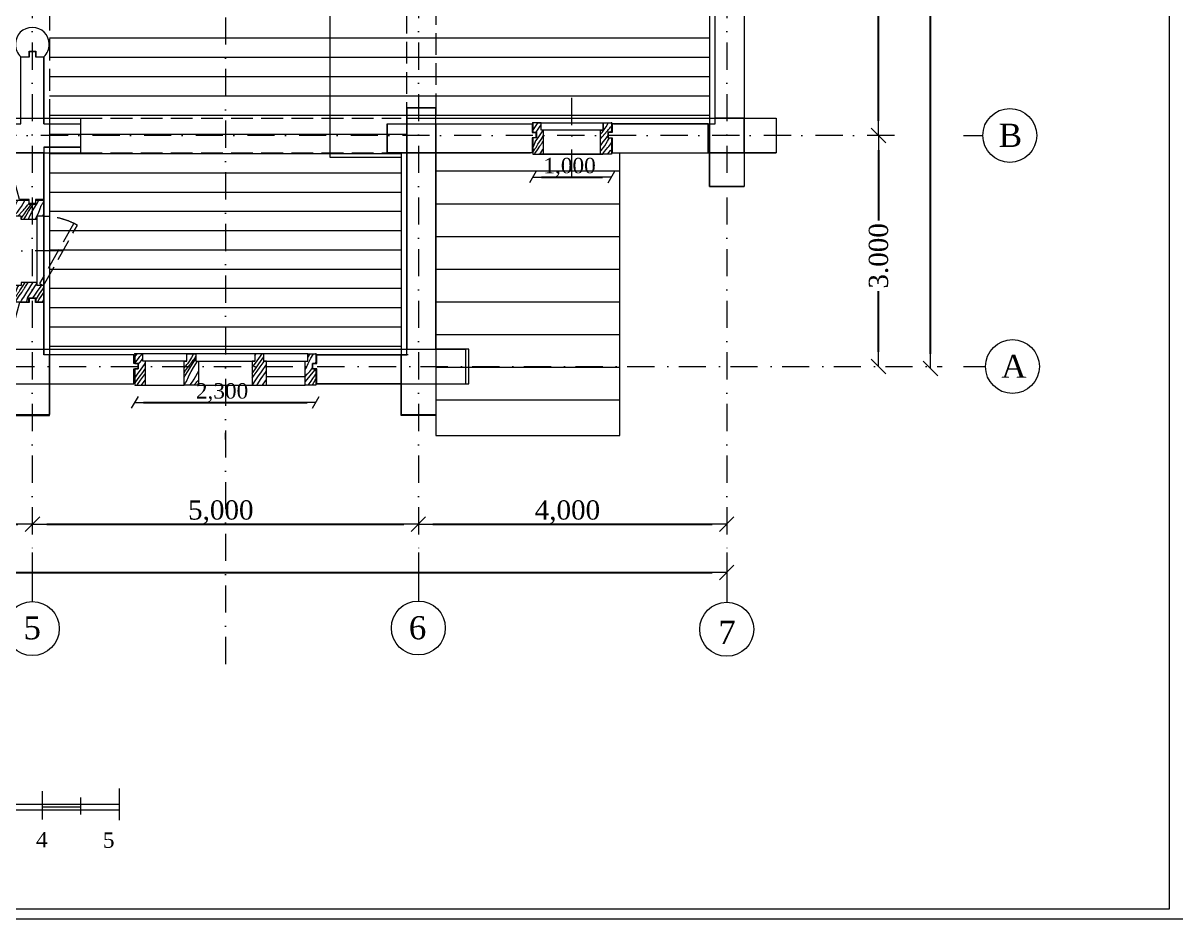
# Model space of a CAD drawing. Header units: millimetres. Extents: x 2399 to 111977, y 1313 to 59551.
# Drawn here: x 18799 to 33763, y 1313 to 12944 of the extents above; entities that cross this region are included whole.
import ezdxf

# ---------------------------------------------------------------- set-up
doc = ezdxf.new("R2010")
doc.units = ezdxf.units.MM
doc.linetypes.add('Невидимая', pattern=[391.222223, 282.222223, -109])
doc.linetypes.add('Штрихпунктирная', pattern=[670.277762, 352.777767, -176.388884, 0, -141.111112])
doc.layers.add('2D-чертеж - Общий', color=7, linetype='Continuous')
doc.layers.add('dim', color=7, linetype='Continuous')
doc.layers.add('hatch1', color=7, linetype='Continuous', lineweight=20, true_color=0x6a6a6a)
doc.layers.add('plan1', color=7, linetype='Continuous', lineweight=20, true_color=0xaaaaaa)
doc.layers.add('main line', color=7, linetype='Continuous', lineweight=13)
doc.layers.add('scale', color=7, linetype='Continuous', lineweight=13)
doc.styles.add('СГЕНЕРИР_СТИЛЬ_1', font='georgia.ttf')
doc.dimstyles.new('СГЕНЕРИР_СТИЛЬ__11', dxfattribs={"dimtxt": 250, "dimasz": 190, "dimexe": 0.18, "dimexo": 0.0625, "dimgap": 0.09, "dimtad": 1, "dimtih": 1, "dimtoh": 1, "dimdec": 3, "dimlfac": 0.001, "dimzin": 0, "dimdsep": 46, "dimtxsty": 'СГЕНЕРИР_СТИЛЬ_1', "dimblk": 'ARROWHEAD_6', "dimblk1": 'ARROWHEAD_6', "dimblk2": 'ARROWHEAD_6', "dimcen": 0.09, "dimse1": 1, "dimse2": 1, "dimclrd": 7, "dimclre": 7, "dimclrt": 7, "dimadec": 0, "dimazin": 0, "dimtfac": 1, "dimtdec": 4, "dimtmove": 0, "dimatfit": 3, "dimfxl": 1, "dimtolj": 1, "dimtzin": 0, "dimarcsym": 0})
doc.dimstyles.new('СГЕНЕРИР_СТИЛЬ__6', dxfattribs={"dimtxt": 200, "dimasz": 114, "dimexe": 0.18, "dimexo": 0.0625, "dimgap": 0.09, "dimtad": 1, "dimtih": 1, "dimtoh": 1, "dimdec": 3, "dimlfac": 0.001, "dimzin": 0, "dimdsep": 46, "dimtxsty": 'СГЕНЕРИР_СТИЛЬ_1', "dimblk": 'ARROWHEAD_2', "dimblk1": 'ARROWHEAD_2', "dimblk2": 'ARROWHEAD_2', "dimcen": 0.09, "dimse1": 1, "dimse2": 1, "dimclrd": 7, "dimclre": 7, "dimclrt": 7, "dimadec": 0, "dimazin": 0, "dimtfac": 1, "dimtdec": 4, "dimtmove": 0, "dimatfit": 3, "dimfxl": 1, "dimtolj": 1, "dimtzin": 0, "dimarcsym": 0})
doc.dimstyles.new('СГЕНЕРИР_СТИЛЬ__8', dxfattribs={"dimtxt": 250, "dimasz": 190, "dimexe": 0.18, "dimexo": 0.0625, "dimgap": 0.09, "dimtad": 1, "dimdec": 3, "dimlfac": 0.001, "dimzin": 0, "dimdsep": 46, "dimtxsty": 'СГЕНЕРИР_СТИЛЬ_1', "dimblk": 'ARROWHEAD_6', "dimblk1": 'ARROWHEAD_6', "dimblk2": 'ARROWHEAD_6', "dimcen": 0.09, "dimse1": 1, "dimse2": 1, "dimclrd": 7, "dimclre": 7, "dimclrt": 7, "dimadec": 0, "dimazin": 0, "dimtfac": 1, "dimtdec": 4, "dimtmove": 0, "dimatfit": 3, "dimfxl": 1, "dimtolj": 1, "dimtzin": 0, "dimarcsym": 0})

# ---------------------------------------------------------------- blocks, each defined once
blk = doc.blocks.new('*X27')
at = {"layer": 'hatch1', "color": 251, "linetype": 'Continuous', "lineweight": 20, "true_color": 0x6a6a6a}
for p, q in [((12186, -17988), (12204, -17956)), ((12295, -17960), (12296, -17956)), ((12436, -17960), (12439, -17956)), ((12474, -17964), (12479, -17956)), ((12167, -18036), (12171, -18028)), ((12171, -18028), (12179, -18008)), ((12179, -18008), (12186, -17988)), ((12200, -18110), (12227, -18074)), ((12205, -18165), (12267, -18095)), ((12227, -18074), (12252, -18038)), ((12252, -18038), (12275, -17999)), ((12267, -18095), (12276, -18085)), ((12275, -17999), (12295, -17960)), ((12276, -18085), (12285, -18074)), ((12285, -18074), (12294, -18064)), ((12289, -18133), (12313, -18099)), ((12294, -18064), (12303, -18053)), ((12303, -18053), (12311, -18042)), ((12308, -18163), (12344, -18103)), ((12311, -18042), (12320, -18032)), ((12313, -18099), (12338, -18065)), ((12320, -18032), (12328, -18021)), ((12328, -18021), (12336, -18010)), ((12348, -17993), (12336, -18010)), ((12338, -18065), (12362, -18031)), ((12344, -18103), (12382, -18044)), ((12362, -18031), (12381, -18006)), ((12382, -18044), (12406, -18006)), ((12386, -18111), (12415, -18061)), ((12415, -18061), (12444, -18012)), ((12444, -18012), (12474, -17964)), ((12467, -18132), (12484, -18091)), ((12484, -18091), (12499, -18050)), ((12499, -18050), (12501, -18042)), ((12501, -18042), (12504, -18035)), ((12504, -18035), (12507, -18027)), ((12507, -18027), (12510, -18020)), ((12510, -18020), (12514, -18013)), ((12514, -18013), (12518, -18006)), ((12518, -18006), (12522, -17999)), ((12522, -17999), (12526, -17993)), ((12526, -17993), (12540, -17970)), ((12540, -17970), (12542, -17967)), ((12167, -18147), (12171, -18143)), ((12171, -18143), (12200, -18110)), ((12246, -18192), (12264, -18167)), ((12264, -18167), (12289, -18133)), ((12282, -18206), (12308, -18163)), ((12341, -18206), (12343, -18201)), ((12343, -18201), (12351, -18181)), ((12351, -18181), (12358, -18160)), ((12358, -18160), (12386, -18111)), ((12427, -18206), (12447, -18172)), ((12447, -18172), (12467, -18132)), ((12536, -18143), (12521, -18165)), ((12542, -18134), (12536, -18143))]:
    blk.add_line(p, q, dxfattribs=at)
blk = doc.blocks.new('Штриховка_14', base_point=(0, 2500))
at = {"layer": 'main line', "color": 7, "linetype": 'Continuous', "lineweight": 13}
for p, q in [((12167, -18165), (12167, -17956)), ((12167, -17956), (12348, -17956)), ((12348, -17956), (12348, -18006)), ((12436, -17956), (12542, -17956)), ((12436, -18006), (12436, -17956)), ((12542, -17956), (12542, -18165)), ((12348, -18006), (12436, -18006)), ((12246, -18165), (12167, -18165)), ((12246, -18206), (12246, -18165)), ((12452, -18206), (12246, -18206)), ((12452, -18165), (12452, -18206)), ((12542, -18165), (12452, -18165))]:
    blk.add_line(p, q, dxfattribs=at)
at = {"layer": 'hatch1', "color": 251, "linetype": 'Continuous', "lineweight": 20, "true_color": 0x6a6a6a}
blk.add_blockref('*X27', (0, 0), dxfattribs=at)
blk = doc.blocks.new('*X29')
at = {"layer": 'hatch1', "color": 251, "linetype": 'Continuous', "lineweight": 20, "true_color": 0x6a6a6a}
for p, q in [((12177, -19138), (12167, -19159)), ((12186, -19115), (12177, -19138)), ((12196, -19092), (12186, -19115)), ((12196, -19092), (12215, -19065)), ((12210, -19159), (12215, -19151)), ((12215, -19151), (12220, -19143)), ((12220, -19143), (12225, -19135)), ((12223, -19199), (12255, -19152)), ((12225, -19135), (12230, -19127)), ((12230, -19127), (12272, -19063)), ((12255, -19152), (12261, -19143)), ((12261, -19143), (12267, -19133)), ((12267, -19133), (12273, -19124)), ((12272, -19063), (12297, -19025)), ((12273, -19124), (12279, -19114)), ((12279, -19114), (12285, -19105)), ((12285, -19105), (12291, -19096)), ((12291, -19096), (12297, -19087)), ((12295, -19192), (12320, -19151)), ((12297, -19087), (12303, -19077)), ((12303, -19077), (12338, -19025)), ((12320, -19151), (12345, -19109)), ((12328, -19225), (12379, -19144)), ((12345, -19109), (12371, -19069)), ((12371, -19069), (12398, -19028)), ((12379, -19144), (12431, -19064)), ((12398, -19028), (12400, -19025)), ((12414, -19201), (12459, -19137)), ((12431, -19064), (12452, -19034)), ((12459, -19137), (12505, -19072)), ((12486, -19172), (12529, -19109)), ((12505, -19072), (12510, -19065)), ((12513, -19195), (12542, -19153)), ((12529, -19109), (12542, -19091)), ((12167, -19224), (12190, -19190)), ((12173, -19275), (12191, -19247)), ((12190, -19190), (12195, -19182)), ((12191, -19247), (12223, -19199)), ((12195, -19182), (12200, -19175)), ((12200, -19175), (12205, -19167)), ((12205, -19167), (12210, -19159)), ((12241, -19275), (12251, -19259)), ((12251, -19259), (12266, -19237)), ((12266, -19237), (12280, -19214)), ((12280, -19214), (12295, -19192)), ((12314, -19270), (12312, -19275)), ((12328, -19225), (12314, -19270)), ((12397, -19224), (12414, -19201)), ((12436, -19248), (12444, -19235)), ((12444, -19235), (12486, -19172)), ((12459, -19275), (12464, -19268)), ((12464, -19268), (12470, -19259)), ((12470, -19259), (12476, -19250)), ((12476, -19250), (12513, -19195)), ((12522, -19275), (12542, -19244))]:
    blk.add_line(p, q, dxfattribs=at)
blk = doc.blocks.new('Штриховка_15', base_point=(0, 2500))
at = {"layer": 'main line', "color": 7, "linetype": 'Continuous', "lineweight": 13}
for p, q in [((12246, -19065), (12167, -19065)), ((12167, -19065), (12167, -19275)), ((12452, -19025), (12246, -19025)), ((12246, -19025), (12246, -19065)), ((12452, -19065), (12452, -19025)), ((12542, -19065), (12452, -19065)), ((12542, -19275), (12542, -19065)), ((12167, -19275), (12348, -19275)), ((12348, -19275), (12348, -19224)), ((12348, -19224), (12436, -19224)), ((12436, -19224), (12436, -19275)), ((12436, -19275), (12542, -19275))]:
    blk.add_line(p, q, dxfattribs=at)
at = {"layer": 'hatch1', "color": 251, "linetype": 'Continuous', "lineweight": 20, "true_color": 0x6a6a6a}
blk.add_blockref('*X29', (0, 0), dxfattribs=at)
blk = doc.blocks.new('*X39')
at = {"layer": 'hatch1', "color": 251, "linetype": 'Continuous', "lineweight": 20, "true_color": 0x6a6a6a}
for p, q in [((18887, -16960), (18892, -16953)), ((18887, -17056), (18897, -17040)), ((18892, -16953), (18894, -16951)), ((18897, -17040), (18923, -17000)), ((18923, -17000), (18950, -16959)), ((18931, -17074), (18983, -16995)), ((18950, -16959), (18956, -16951)), ((18983, -16995), (18995, -16978)), ((19011, -17067), (19027, -17045)), ((18920, -17196), (18911, -17219)), ((18920, -17196), (18966, -17132)), ((18955, -17230), (18996, -17166)), ((18966, -17132), (19011, -17067)), ((18996, -17166), (19028, -17118)), ((19009, -17209), (19016, -17199)), ((19016, -17199), (19022, -17190)), ((19022, -17190), (19028, -17181)), ((19028, -17181), (19028, -17180)), ((18891, -17263), (18887, -17271)), ((18887, -17334), (18915, -17294)), ((18901, -17241), (18891, -17263)), ((18911, -17219), (18901, -17241)), ((18910, -17359), (18916, -17350)), ((18915, -17294), (18920, -17286)), ((18916, -17350), (18947, -17302)), ((18920, -17286), (18925, -17278)), ((18925, -17278), (18930, -17270)), ((18930, -17270), (18935, -17262)), ((18935, -17262), (18940, -17254)), ((18940, -17254), (18945, -17246)), ((18945, -17246), (18950, -17238)), ((18947, -17302), (18979, -17255)), ((18950, -17238), (18955, -17230)), ((18978, -17359), (18990, -17340)), ((18979, -17255), (18985, -17246)), ((18985, -17246), (18991, -17237)), ((18990, -17340), (19005, -17318)), ((18991, -17237), (18997, -17227)), ((18997, -17227), (19003, -17218)), ((19003, -17218), (19009, -17209)), ((19005, -17318), (19020, -17296)), ((19020, -17296), (19028, -17281))]:
    blk.add_line(p, q, dxfattribs=at)
blk = doc.blocks.new('Штриховка_20', base_point=(0, 2500))
at = {"layer": 'main line', "color": 7, "linetype": 'Continuous', "lineweight": 13}
for p, q in [((18887, -16951), (18887, -17074)), ((18995, -16951), (18887, -16951)), ((18995, -17045), (18995, -16951)), ((19028, -17045), (18995, -17045)), ((19028, -17359), (19028, -17045)), ((18887, -17074), (18934, -17074)), ((18934, -17147), (18887, -17147)), ((18887, -17147), (18887, -17359)), ((18934, -17074), (18934, -17147)), ((18887, -17359), (19028, -17359))]:
    blk.add_line(p, q, dxfattribs=at)
blk.add_point((18887, -16951), dxfattribs=at)
at = {"layer": 'hatch1', "color": 251, "linetype": 'Continuous', "lineweight": 20, "true_color": 0x6a6a6a}
blk.add_blockref('*X39', (0, 0), dxfattribs=at)
blk = doc.blocks.new('*X41')
at = {"layer": 'hatch1', "color": 251, "linetype": 'Continuous', "lineweight": 20, "true_color": 0x6a6a6a}
for p, q in [((19787, -17075), (19814, -17040)), ((19814, -17040), (19839, -17003)), ((19839, -17003), (19861, -16965)), ((19854, -17060), (19863, -17050)), ((19861, -16965), (19868, -16951)), ((19863, -17050), (19872, -17040)), ((19872, -17040), (19881, -17029)), ((19881, -17029), (19889, -17019)), ((19889, -17019), (19898, -17008)), ((19898, -17008), (19906, -16997)), ((19900, -17064), (19908, -17054)), ((19906, -16997), (19908, -16995)), ((19767, -17097), (19787, -17075)), ((19767, -17160), (19790, -17132)), ((19767, -17250), (19802, -17200)), ((19790, -17132), (19854, -17060)), ((19802, -17200), (19827, -17166)), ((19822, -17248), (19858, -17188)), ((19827, -17166), (19851, -17132)), ((19851, -17132), (19861, -17118)), ((19858, -17188), (19883, -17147)), ((19893, -17074), (19900, -17064)), ((19767, -17321), (19776, -17309)), ((19776, -17309), (19822, -17248)), ((19791, -17359), (19818, -17325)), ((19818, -17325), (19860, -17273)), ((19858, -17359), (19860, -17356)), ((19860, -17273), (19874, -17257)), ((19860, -17356), (19879, -17334)), ((19874, -17257), (19887, -17240)), ((19879, -17334), (19898, -17312)), ((19887, -17240), (19899, -17223)), ((19898, -17312), (19908, -17302)), ((19899, -17223), (19908, -17209))]:
    blk.add_line(p, q, dxfattribs=at)
blk = doc.blocks.new('Штриховка_21', base_point=(0, 2500))
at = {"layer": 'main line', "color": 7, "linetype": 'Continuous', "lineweight": 13}
for p, q in [((19767, -17359), (19767, -17045)), ((19767, -17045), (19801, -17045)), ((19801, -17045), (19801, -16951)), ((19801, -16951), (19908, -16951)), ((19908, -16951), (19908, -17074)), ((19908, -17074), (19861, -17074)), ((19861, -17074), (19861, -17147)), ((19861, -17147), (19908, -17147)), ((19908, -17147), (19908, -17359)), ((19908, -17359), (19767, -17359))]:
    blk.add_line(p, q, dxfattribs=at)
blk.add_point((19908, -16951), dxfattribs=at)
at = {"layer": 'hatch1', "color": 251, "linetype": 'Continuous', "lineweight": 20, "true_color": 0x6a6a6a}
blk.add_blockref('*X41', (0, 0), dxfattribs=at)
blk = doc.blocks.new('*X51')
at = {"layer": 'hatch1', "color": 251, "linetype": 'Continuous', "lineweight": 20, "true_color": 0x6a6a6a}
for p, q in [((15933, -20053), (15937, -20045)), ((15966, -19951), (15967, -19951)), ((15966, -19999), (15996, -19951)), ((15979, -20057), (16007, -20007)), ((16007, -20007), (16036, -19958)), ((16036, -19958), (16040, -19951)), ((15933, -20155), (15934, -20154)), ((15934, -20154), (15945, -20136)), ((15945, -20136), (15955, -20117)), ((15955, -20117), (15964, -20097)), ((15964, -20097), (15972, -20077)), ((15964, -20212), (15993, -20179)), ((15972, -20077), (15979, -20057)), ((15993, -20179), (16021, -20144)), ((15997, -20236), (16060, -20164)), ((16021, -20144), (16027, -20134)), ((16060, -20164), (16070, -20154)), ((16065, -20074), (16068, -20069)), ((16068, -20069), (16073, -20058)), ((16070, -20154), (16073, -20149)), ((15933, -20243), (15964, -20212)), ((15933, -20313), (15936, -20309)), ((15936, -20309), (15997, -20236)), ((15970, -20359), (16009, -20304)), ((16009, -20304), (16033, -20270)), ((16029, -20352), (16065, -20292)), ((16033, -20270), (16058, -20236)), ((16058, -20236), (16073, -20214)), ((16065, -20292), (16073, -20278)), ((16024, -20359), (16029, -20352))]:
    blk.add_line(p, q, dxfattribs=at)
blk = doc.blocks.new('Штриховка_26', base_point=(0, 2500))
at = {"layer": 'main line', "color": 7, "linetype": 'Continuous', "lineweight": 13}
for p, q in [((15933, -20359), (15933, -20045)), ((15933, -20045), (15966, -20045)), ((15966, -20045), (15966, -19951)), ((15966, -19951), (16073, -19951)), ((16073, -19951), (16073, -20074)), ((16073, -20074), (16027, -20074)), ((16027, -20074), (16027, -20147)), ((16027, -20147), (16073, -20147)), ((16073, -20147), (16073, -20359)), ((16073, -20359), (15933, -20359))]:
    blk.add_line(p, q, dxfattribs=at)
blk.add_point((16073, -19951), dxfattribs=at)
at = {"layer": 'hatch1', "color": 251, "linetype": 'Continuous', "lineweight": 20, "true_color": 0x6a6a6a}
blk.add_blockref('*X51', (0, 0), dxfattribs=at)
blk = doc.blocks.new('*X53')
at = {"layer": 'hatch1', "color": 251, "linetype": 'Continuous', "lineweight": 20, "true_color": 0x6a6a6a}
for p, q in [((15263, -20107), (15309, -20043)), ((15280, -19971), (15295, -19951)), ((15309, -20043), (15355, -19979)), ((15331, -20081), (15376, -20018)), ((15355, -19979), (15375, -19951)), ((15376, -20018), (15397, -19989)), ((15386, -20068), (15403, -20045)), ((15246, -20131), (15263, -20107)), ((15246, -20204), (15288, -20143)), ((15271, -20229), (15309, -20175)), ((15288, -20143), (15331, -20081)), ((15309, -20175), (15347, -20121)), ((15329, -20235), (15356, -20195)), ((15347, -20121), (15386, -20068)), ((15356, -20195), (15384, -20156)), ((15362, -20271), (15417, -20192)), ((15384, -20156), (15412, -20117)), ((15412, -20117), (15432, -20090)), ((15417, -20192), (15432, -20171)), ((15246, -20266), (15271, -20229)), ((15251, -20358), (15276, -20316)), ((15276, -20316), (15302, -20276)), ((15302, -20276), (15329, -20235)), ((15305, -20359), (15310, -20351)), ((15310, -20351), (15362, -20271)), ((15380, -20359), (15390, -20343)), ((15390, -20343), (15432, -20285)), ((15250, -20359), (15251, -20358)), ((15431, -20359), (15432, -20357))]:
    blk.add_line(p, q, dxfattribs=at)
blk = doc.blocks.new('Штриховка_27', base_point=(0, 2500))
at = {"layer": 'main line', "color": 7, "linetype": 'Continuous', "lineweight": 13}
for p, q in [((15280, -20045), (15246, -20045)), ((15246, -20045), (15246, -20359)), ((15397, -19951), (15280, -19951)), ((15280, -19951), (15280, -20045)), ((15397, -20045), (15397, -19951)), ((15432, -20045), (15397, -20045)), ((15432, -20359), (15432, -20045)), ((15246, -20359), (15432, -20359))]:
    blk.add_line(p, q, dxfattribs=at)
at = {"layer": 'hatch1', "color": 251, "linetype": 'Continuous', "lineweight": 20, "true_color": 0x6a6a6a}
blk.add_blockref('*X53', (0, 0), dxfattribs=at)
blk = doc.blocks.new('*X59')
at = {"layer": 'hatch1', "color": 251, "linetype": 'Continuous', "lineweight": 20, "true_color": 0x6a6a6a}
for p, q in [((13721, -19990), (13742, -19963)), ((13734, -20055), (13752, -20032)), ((13742, -19963), (13752, -19951)), ((13752, -20032), (13770, -20009)), ((13767, -20091), (13807, -20039)), ((13770, -20009), (13788, -19987)), ((13788, -19987), (13807, -19964)), ((13807, -19964), (13818, -19951)), ((13807, -20039), (13828, -20013)), ((13721, -20073), (13734, -20055)), ((13721, -20154), (13725, -20147)), ((13757, -20215), (13803, -20151)), ((13780, -20253), (13824, -20191)), ((13803, -20151), (13849, -20087)), ((13824, -20191), (13861, -20139)), ((13849, -20087), (13861, -20069)), ((13721, -20267), (13757, -20215)), ((13721, -20339), (13736, -20316)), ((13736, -20316), (13780, -20253)), ((13749, -20359), (13757, -20347)), ((13757, -20347), (13795, -20293)), ((13795, -20293), (13834, -20240)), ((13810, -20359), (13832, -20328)), ((13832, -20328), (13860, -20289)), ((13834, -20240), (13861, -20204)), ((13860, -20289), (13861, -20287))]:
    blk.add_line(p, q, dxfattribs=at)
blk = doc.blocks.new('Штриховка_30', base_point=(0, 2500))
at = {"layer": 'main line', "color": 7, "linetype": 'Continuous', "lineweight": 13}
for p, q in [((13721, -19951), (13721, -20074)), ((13828, -19951), (13721, -19951)), ((13828, -20045), (13828, -19951)), ((13861, -20045), (13828, -20045)), ((13861, -20359), (13861, -20045)), ((13721, -20074), (13767, -20074)), ((13767, -20147), (13721, -20147)), ((13721, -20147), (13721, -20359)), ((13767, -20074), (13767, -20147)), ((13721, -20359), (13861, -20359))]:
    blk.add_line(p, q, dxfattribs=at)
blk.add_point((13721, -19951), dxfattribs=at)
at = {"layer": 'hatch1', "color": 251, "linetype": 'Continuous', "lineweight": 20, "true_color": 0x6a6a6a}
blk.add_blockref('*X59', (0, 0), dxfattribs=at)
blk = doc.blocks.new('*X61')
at = {"layer": 'hatch1', "color": 251, "linetype": 'Continuous', "lineweight": 20, "true_color": 0x6a6a6a}
for p, q in [((14432, -20040), (14405, -20079)), ((14458, -20000), (14432, -20040)), ((14456, -20067), (14481, -20033)), ((14481, -19960), (14458, -20000)), ((14486, -19951), (14481, -19960)), ((14481, -20033), (14487, -20024)), ((14487, -20024), (14493, -20015)), ((14488, -20055), (14514, -20015)), ((14493, -20015), (14499, -20006)), ((14499, -20006), (14505, -19997)), ((14505, -19997), (14510, -19988)), ((14510, -19988), (14514, -19981)), ((14513, -20081), (14536, -20045)), ((14362, -20134), (14363, -20133)), ((14362, -20196), (14382, -20168)), ((14363, -20133), (14372, -20122)), ((14372, -20122), (14381, -20112)), ((14377, -20232), (14414, -20172)), ((14381, -20112), (14389, -20101)), ((14382, -20168), (14407, -20134)), ((14389, -20101), (14397, -20090)), ((14397, -20090), (14405, -20079)), ((14407, -20134), (14432, -20100)), ((14414, -20172), (14451, -20113)), ((14427, -20229), (14455, -20180)), ((14432, -20100), (14456, -20067)), ((14451, -20113), (14488, -20055)), ((14455, -20180), (14484, -20130)), ((14484, -20130), (14513, -20081)), ((14516, -20241), (14536, -20201)), ((14536, -20201), (14548, -20174)), ((14362, -20256), (14377, -20232)), ((14362, -20354), (14370, -20344)), ((14370, -20344), (14382, -20326)), ((14382, -20326), (14393, -20308)), ((14393, -20308), (14403, -20289)), ((14403, -20289), (14412, -20270)), ((14412, -20270), (14420, -20250)), ((14420, -20250), (14427, -20229)), ((14442, -20351), (14469, -20316)), ((14469, -20316), (14494, -20279)), ((14489, -20359), (14509, -20336)), ((14494, -20279), (14516, -20241)), ((14509, -20336), (14518, -20326)), ((14518, -20326), (14527, -20316)), ((14527, -20316), (14536, -20305)), ((14536, -20305), (14544, -20295)), ((14542, -20359), (14548, -20351)), ((14544, -20295), (14548, -20291)), ((14435, -20359), (14442, -20351))]:
    blk.add_line(p, q, dxfattribs=at)
blk = doc.blocks.new('Штриховка_31', base_point=(0, 2500))
at = {"layer": 'main line', "color": 7, "linetype": 'Continuous', "lineweight": 13}
for p, q in [((14362, -20045), (14397, -20045)), ((14362, -20359), (14362, -20045)), ((14397, -20045), (14397, -19951)), ((14397, -19951), (14514, -19951)), ((14514, -19951), (14514, -20045)), ((14514, -20045), (14548, -20045)), ((14548, -20045), (14548, -20359)), ((14548, -20359), (14362, -20359))]:
    blk.add_line(p, q, dxfattribs=at)
at = {"layer": 'hatch1', "color": 251, "linetype": 'Continuous', "lineweight": 20, "true_color": 0x6a6a6a}
blk.add_blockref('*X61', (0, 0), dxfattribs=at)
blk = doc.blocks.new('Line21', base_point=(12392, -22531))
at = {"layer": 'main line', "color": 7, "linetype": 'Continuous', "lineweight": 13}
blk.add_line((12392, -22531), (12392, -23168), dxfattribs=at)
blk.add_circle((12392, -23518), 350, dxfattribs=at)
blk = doc.blocks.new('Line22', base_point=(17402, -22531))
at = {"layer": 'main line', "color": 7, "linetype": 'Continuous', "lineweight": 13}
blk.add_line((17402, -22531), (17402, -23160), dxfattribs=at)
blk.add_circle((17402, -23510), 350, dxfattribs=at)
blk = doc.blocks.new('Line24', base_point=(21404, -22531))
at = {"layer": 'main line', "color": 7, "linetype": 'Continuous', "lineweight": 13}
blk.add_line((21404, -22531), (21404, -23177), dxfattribs=at)
blk.add_circle((21404, -23527), 350, dxfattribs=at)
blk = doc.blocks.new('Line31', base_point=(24480, -20115))
at = {"layer": 'main line', "color": 7, "linetype": 'Continuous', "lineweight": 13}
blk.add_line((24480, -20115), (24764, -20115), dxfattribs=at)
blk.add_circle((25114, -20115), 350, dxfattribs=at)
blk = doc.blocks.new('Line32', base_point=(24480, -17115))
at = {"layer": 'main line', "color": 7, "linetype": 'Continuous', "lineweight": 13}
blk.add_line((24480, -17115), (24729, -17115), dxfattribs=at)
blk.add_circle((25079, -17115), 350, dxfattribs=at)
blk = doc.blocks.new('ARROWHEAD_2')
at = {"color": 0, "linetype": 'Continuous', "lineweight": 0}
for p, q in [((0, 0), (-1, 0)), ((-0.38, -0.66), (0.38, 0.66))]:
    blk.add_line(p, q, dxfattribs=at)
blk = doc.blocks.new('*D435')
at = {"layer": 'Defpoints', "color": 0, "linetype": 'Continuous', "transparency": 16777216}
for p in [(20248, 8308), (22601, 8313), (22601, 8019)]:
    blk.add_point(p, dxfattribs=at)
at = {"layer": 'dim', "color": 7, "linetype": 'Continuous', "lineweight": -2, "transparency": 16777216}
blk.add_line((20362, 8019), (22487, 8019), dxfattribs=at)
at = {"layer": 'dim', "color": 7, "linetype": 'Continuous', "lineweight": -2, "transparency": 16777216, "xscale": 114, "yscale": 114, "zscale": 114, "rotation": 180}
blk.add_blockref('ARROWHEAD_2', (20248, 8019), dxfattribs=at)
at = {"layer": 'dim', "color": 7, "linetype": 'Continuous', "lineweight": -2, "transparency": 16777216, "xscale": 114, "yscale": 114, "zscale": 114}
blk.add_blockref('ARROWHEAD_2', (22601, 8019), dxfattribs=at)
at = {"layer": 'dim', "color": 7, "linetype": 'Continuous', "lineweight": 13, "transparency": 16777216, "insert": (21382, 8145), "char_height": 200, "attachment_point": 5, "style": 'СГЕНЕРИР_СТИЛЬ_1'}
blk.add_mtext('\\A1;2,300', dxfattribs=at)
blk = doc.blocks.new('*D436')
at = {"layer": 'Defpoints', "color": 0, "linetype": 'Continuous', "transparency": 16777216}
for p in [(25415, 11164), (26436, 11173), (26436, 10945)]:
    blk.add_point(p, dxfattribs=at)
at = {"layer": 'dim', "color": 7, "linetype": 'Continuous', "lineweight": -2, "transparency": 16777216}
blk.add_line((25529, 10945), (26322, 10945), dxfattribs=at)
at = {"layer": 'dim', "color": 7, "linetype": 'Continuous', "lineweight": -2, "transparency": 16777216, "xscale": 114, "yscale": 114, "zscale": 114, "rotation": 180}
blk.add_blockref('ARROWHEAD_2', (25415, 10945), dxfattribs=at)
at = {"layer": 'dim', "color": 7, "linetype": 'Continuous', "lineweight": -2, "transparency": 16777216, "xscale": 114, "yscale": 114, "zscale": 114}
blk.add_blockref('ARROWHEAD_2', (26436, 10945), dxfattribs=at)
at = {"layer": 'dim', "color": 7, "linetype": 'Continuous', "lineweight": 13, "transparency": 16777216, "insert": (25893, 11070), "char_height": 200, "attachment_point": 5, "style": 'СГЕНЕРИР_СТИЛЬ_1'}
blk.add_mtext('\\A1;1,000', dxfattribs=at)
blk = doc.blocks.new('ARROWHEAD_6')
at = {"color": 0, "linetype": 'Continuous', "lineweight": 0}
for p, q in [((0, 0), (-1, 0)), ((-0.5, -0.5), (0.5, 0.5))]:
    blk.add_line(p, q, dxfattribs=at)
blk = doc.blocks.new('*D437')
at = {"layer": 'Defpoints', "color": 0, "linetype": 'Continuous', "transparency": 16777216}
for p in [(29904, 11484), (31578, 11484), (30728, 8484)]:
    blk.add_point(p, dxfattribs=at)
at = {"layer": 'dim', "color": 7, "linetype": 'Continuous', "lineweight": -2, "transparency": 16777216}
for p, q in [((29904, 11294), (29904, 10380)), ((29904, 8674), (29904, 9462))]:
    blk.add_line(p, q, dxfattribs=at)
at = {"layer": 'dim', "color": 7, "linetype": 'Continuous', "lineweight": -2, "transparency": 16777216, "xscale": 190, "yscale": 190, "zscale": 190}
for p, rotation in [((29904, 11484), 90), ((29904, 8484), 270)]:
    blk.add_blockref('ARROWHEAD_6', p, dxfattribs=dict(at, rotation=rotation))
at = {"layer": 'dim', "color": 7, "linetype": 'Continuous', "lineweight": 13, "transparency": 16777216, "insert": (29904, 9921), "char_height": 250, "attachment_point": 5, "rotation": 90, "style": 'СГЕНЕРИР_СТИЛЬ_1'}
blk.add_mtext('\\A1;3.000', dxfattribs=at)
blk = doc.blocks.new('*D438')
at = {"layer": 'Defpoints', "color": 0, "linetype": 'Continuous', "transparency": 16777216}
for p in [(29904, 16484), (31863, 16484), (31578, 11484)]:
    blk.add_point(p, dxfattribs=at)
at = {"layer": 'dim', "color": 7, "linetype": 'Continuous', "lineweight": -2, "transparency": 16777216}
for p, q in [((29904, 16294), (29904, 14381)), ((29904, 11674), (29904, 13470))]:
    blk.add_line(p, q, dxfattribs=at)
at = {"layer": 'dim', "color": 7, "linetype": 'Continuous', "lineweight": -2, "transparency": 16777216, "xscale": 190, "yscale": 190, "zscale": 190}
for p, rotation in [((29904, 16484), 90), ((29904, 11484), 270)]:
    blk.add_blockref('ARROWHEAD_6', p, dxfattribs=dict(at, rotation=rotation))
at = {"layer": 'dim', "color": 7, "linetype": 'Continuous', "lineweight": 13, "transparency": 16777216, "insert": (29904, 13926), "char_height": 250, "attachment_point": 5, "rotation": 90, "style": 'СГЕНЕРИР_СТИЛЬ_1'}
blk.add_mtext('\\A1;5.000', dxfattribs=at)
blk = doc.blocks.new('*D440')
at = {"layer": 'Defpoints', "color": 0, "linetype": 'Continuous', "transparency": 16777216}
for p in [(29380, 19460), (30578, 19460), (28738, 8460)]:
    blk.add_point(p, dxfattribs=at)
at = {"layer": 'dim', "color": 7, "linetype": 'Continuous', "lineweight": -2, "transparency": 16777216}
for p, q in [((30578, 19270), (30578, 14445)), ((30578, 8650), (30578, 13428))]:
    blk.add_line(p, q, dxfattribs=at)
at = {"layer": 'dim', "color": 7, "linetype": 'Continuous', "lineweight": -2, "transparency": 16777216, "xscale": 190, "yscale": 190, "zscale": 190}
for p, rotation in [((30578, 19460), 90), ((30578, 8460), 270)]:
    blk.add_blockref('ARROWHEAD_6', p, dxfattribs=dict(at, rotation=rotation))
at = {"layer": 'dim', "color": 7, "linetype": 'Continuous', "lineweight": 13, "transparency": 16777216, "insert": (30578, 13937), "char_height": 250, "attachment_point": 5, "rotation": 90, "style": 'СГЕНЕРИР_СТИЛЬ_1'}
blk.add_mtext('\\A1;11.000', dxfattribs=at)
blk = doc.blocks.new('*D448')
at = {"layer": 'Defpoints', "color": 0, "linetype": 'Continuous', "transparency": 16777216}
for p in [(8353, 5759), (27932, 5812), (27932, 5793)]:
    blk.add_point(p, dxfattribs=at)
at = {"layer": 'dim', "color": 7, "linetype": 'Continuous', "lineweight": -2, "transparency": 16777216}
blk.add_line((8543, 5812), (27742, 5812), dxfattribs=at)
at = {"layer": 'dim', "color": 7, "linetype": 'Continuous', "lineweight": -2, "transparency": 16777216, "xscale": 190, "yscale": 190, "zscale": 190, "rotation": 180}
blk.add_blockref('ARROWHEAD_6', (8353, 5812), dxfattribs=at)
at = {"layer": 'dim', "color": 7, "linetype": 'Continuous', "lineweight": -2, "transparency": 16777216, "xscale": 190, "yscale": 190, "zscale": 190}
blk.add_blockref('ARROWHEAD_6', (27932, 5812), dxfattribs=at)
at = {"layer": 'dim', "color": 7, "linetype": 'Continuous', "lineweight": 13, "transparency": 16777216, "insert": (18110, 5969), "char_height": 250, "attachment_point": 5, "style": 'СГЕНЕРИР_СТИЛЬ_1'}
blk.add_mtext('\\A1;19,500', dxfattribs=at)
blk = doc.blocks.new('*D452')
at = {"layer": 'Defpoints', "color": 0, "linetype": 'Continuous', "transparency": 16777216}
for p in [(14932, 6851), (18920, 6816), (18920, 6436)]:
    blk.add_point(p, dxfattribs=at)
at = {"layer": 'dim', "color": 7, "linetype": 'Continuous', "lineweight": -2, "transparency": 16777216}
blk.add_line((15122, 6436), (18730, 6436), dxfattribs=at)
at = {"layer": 'dim', "color": 7, "linetype": 'Continuous', "lineweight": -2, "transparency": 16777216, "xscale": 190, "yscale": 190, "zscale": 190, "rotation": 180}
blk.add_blockref('ARROWHEAD_6', (14932, 6436), dxfattribs=at)
at = {"layer": 'dim', "color": 7, "linetype": 'Continuous', "lineweight": -2, "transparency": 16777216, "xscale": 190, "yscale": 190, "zscale": 190}
blk.add_blockref('ARROWHEAD_6', (18920, 6436), dxfattribs=at)
at = {"layer": 'dim', "color": 7, "linetype": 'Continuous', "lineweight": 13, "transparency": 16777216, "insert": (16860, 6593), "char_height": 250, "attachment_point": 5, "style": 'СГЕНЕРИР_СТИЛЬ_1'}
blk.add_mtext('\\A1;4,000', dxfattribs=at)
blk = doc.blocks.new('*D453')
at = {"layer": 'Defpoints', "color": 0, "linetype": 'Continuous', "transparency": 16777216}
for p in [(18920, 6816), (23930, 6643), (23930, 6436)]:
    blk.add_point(p, dxfattribs=at)
at = {"layer": 'dim', "color": 7, "linetype": 'Continuous', "lineweight": -2, "transparency": 16777216}
blk.add_line((19110, 6436), (23740, 6436), dxfattribs=at)
at = {"layer": 'dim', "color": 7, "linetype": 'Continuous', "lineweight": -2, "transparency": 16777216, "xscale": 190, "yscale": 190, "zscale": 190, "rotation": 180}
blk.add_blockref('ARROWHEAD_6', (18920, 6436), dxfattribs=at)
at = {"layer": 'dim', "color": 7, "linetype": 'Continuous', "lineweight": -2, "transparency": 16777216, "xscale": 190, "yscale": 190, "zscale": 190}
blk.add_blockref('ARROWHEAD_6', (23930, 6436), dxfattribs=at)
at = {"layer": 'dim', "color": 7, "linetype": 'Continuous', "lineweight": 13, "transparency": 16777216, "insert": (21366, 6593), "char_height": 250, "attachment_point": 5, "style": 'СГЕНЕРИР_СТИЛЬ_1'}
blk.add_mtext('\\A1;5,000', dxfattribs=at)
blk = doc.blocks.new('*D454')
at = {"layer": 'Defpoints', "color": 0, "linetype": 'Continuous', "transparency": 16777216}
for p in [(23930, 6643), (27932, 6643), (27932, 6436)]:
    blk.add_point(p, dxfattribs=at)
at = {"layer": 'dim', "color": 7, "linetype": 'Continuous', "lineweight": -2, "transparency": 16777216}
blk.add_line((24120, 6436), (27742, 6436), dxfattribs=at)
at = {"layer": 'dim', "color": 7, "linetype": 'Continuous', "lineweight": -2, "transparency": 16777216, "xscale": 190, "yscale": 190, "zscale": 190, "rotation": 180}
blk.add_blockref('ARROWHEAD_6', (23930, 6436), dxfattribs=at)
at = {"layer": 'dim', "color": 7, "linetype": 'Continuous', "lineweight": -2, "transparency": 16777216, "xscale": 190, "yscale": 190, "zscale": 190}
blk.add_blockref('ARROWHEAD_6', (27932, 6436), dxfattribs=at)
at = {"layer": 'dim', "color": 7, "linetype": 'Continuous', "lineweight": 13, "transparency": 16777216, "insert": (25865, 6593), "char_height": 250, "attachment_point": 5, "style": 'СГЕНЕРИР_СТИЛЬ_1'}
blk.add_mtext('\\A1;4,000', dxfattribs=at)

msp = doc.modelspace()

# ---------------------------------------------------------------- linework, layer by layer
at = {"layer": 'hatch1', "color": 251, "linetype": 'Continuous', "lineweight": 20, "true_color": 0x6a6a6a}
for p, q in [((19144.5209, 12749.6901), (27707.3946, 12749.6901)), ((19144.5209, 12499.6901), (27707.3946, 12499.6901)), ((19144.5209, 12249.6901), (27707.3946, 12249.6901)), ((19144.5209, 11999.6901), (27707.3946, 11999.6901)), ((19144.5209, 11749.6901), (27707.3946, 11749.6901)), ((19144.5209, 11499.6901), (23780.3262, 11499.6901)), ((19144.5209, 11249.6901), (23705.3262, 11249.6901)), ((19144.5209, 10999.6901), (23705.3262, 10999.6901)), ((24155.3262, 11023.1552), (26545.44, 11023.1552)), ((19144.5209, 10749.6901), (23705.3262, 10749.6901)), ((19144.5209, 10499.6901), (23705.3262, 10499.6901)), ((24155.3262, 10598.6128), (26545.44, 10598.6128)), ((19144.5209, 10249.6901), (23705.3262, 10249.6901)), ((24155.3262, 10174.0704), (26545.44, 10174.0704)), ((19144.5209, 9999.6901), (23705.3262, 9999.6901)), ((19144.5209, 9749.6901), (23705.3262, 9749.6901)), ((24155.3262, 9749.528), (26545.44, 9749.528)), ((19144.5209, 9499.6901), (23705.3262, 9499.6901)), ((24155.3262, 9324.9856), (26545.44, 9324.9856)), ((19144.5209, 9249.6901), (23705.3262, 9249.6901)), ((19144.5209, 8999.6901), (23705.3262, 8999.6901)), ((24155.3262, 8900.4432), (26545.44, 8900.4432)), ((19144.5209, 8749.6901), (23705.3262, 8749.6901)), ((24155.3262, 8475.9008), (26545.44, 8475.9008)), ((24155.3262, 8051.3584), (26545.44, 8051.3584))]:
    msp.add_line(p, q, dxfattribs=at)
at = {"layer": 'main line', "color": 7, "linetype": 'Continuous', "lineweight": 13}
for p, q in [((33675.7041, 22503.4992), (33675.7041, 1439.2887)), ((28157.3946, 17121.4728), (28157.3946, 10820.251)), ((27782.3946, 11636.1466), (27782.3946, 16334.4599)), ((27707.3946, 15664.8856), (27707.3946, 10820.251)), ((22780.3262, 13491.0606), (22780.3262, 11202.4448)), ((19069.5209, 11634.4599), (19069.5209, 12496.4364)), ((23780.3262, 11844.524), (24155.3262, 11844.524)), ((14353.4957, 11709.4599), (19544.5209, 11709.4599)), ((19144.5209, 11709.4599), (19144.5209, 7863.0212)), ((19544.5209, 11709.4599), (19544.5209, 11259.4599)), ((23780.3262, 11709.4599), (28575.3264, 11709.4599)), ((28575.3264, 11709.4599), (28575.3264, 11259.4599)), ((19069.5209, 11634.4599), (19544.5209, 11634.4599)), ((23523.8975, 11634.4599), (25383.6273, 11634.4599)), ((23523.8975, 11634.4599), (23523.8975, 11259.4599)), ((23780.3262, 8634.4599), (23780.3262, 11634.4599)), ((24155.3262, 11634.4599), (24155.3262, 7863.0212)), ((25462.4062, 11649.1898), (26328.6393, 11649.1898)), ((25490.7728, 11649.1898), (26357.0059, 11649.1898)), ((26328.6393, 11554.4599), (25522.571, 11554.4599)), ((26328.6393, 11634.4599), (26328.6393, 11554.2104)), ((26444.4955, 11525.6508), (26444.4955, 11634.4599)), ((26464.1514, 11634.4599), (27782.8809, 11634.4599)), ((26444.4955, 11259.4599), (26444.4955, 11452.1992)), ((17466.2224, 11259.4599), (19544.5209, 11259.4599)), ((19069.5209, 11334.4599), (19069.5209, 8635.8808)), ((19069.5209, 11334.4599), (19544.5209, 11334.4599)), ((19069.5209, 8634.4599), (19069.5209, 11259.4599)), ((23523.8975, 11259.4599), (25383.6247, 11259.4599)), ((23705.3262, 11249.6901), (23705.3262, 7863.0212)), ((26295.037, 11241.0327), (25495.2581, 11241.0327)), ((25524.3751, 11241.0327), (26323.4036, 11241.0327)), ((26464.154, 11259.4599), (28575.3264, 11259.4599)), ((26545.44, 7590.0676), (26545.44, 11259.4599)), ((22780.3262, 11202.4448), (23705.3262, 11202.4448)), ((27707.3946, 10820.251), (28157.3946, 10820.251)), ((18695.3846, 10644.0353), (18875.8832, 10644.0353)), ((18875.8832, 10644.0353), (18875.8832, 10593.2504)), ((18963.9267, 10593.2504), (18963.9267, 10644.0353)), ((18963.9267, 10644.0353), (19069.5209, 10644.0353)), ((18875.8832, 10593.2504), (18963.9267, 10593.2504)), ((18979.7532, 10436.23), (18979.7532, 9534.4599)), ((18695.3846, 9324.8846), (18875.8832, 9324.8846)), ((18875.8832, 9375.6694), (18963.9267, 9375.6694)), ((18875.8832, 9324.8846), (18875.8832, 9375.6694)), ((18963.9267, 9375.6694), (18963.9267, 9324.8846)), ((18963.9267, 9324.8846), (19069.5209, 9324.8846)), ((12124.0349, 8709.4599), (24542.9305, 8709.4599)), ((24542.9305, 8709.4599), (24542.9305, 8259.4599)), ((20238.5809, 8634.4599), (19069.5209, 8634.4599)), ((21860.4011, 8649.1898), (20355.6412, 8649.1898)), ((20925.3588, 8554.4599), (20355.6412, 8554.4599)), ((21041.9263, 8554.4599), (21807.9208, 8554.4599)), ((22494.2059, 8649.1898), (21924.4883, 8649.1898)), ((21924.4883, 8554.4599), (22494.2059, 8554.4599)), ((23796.1215, 8634.4599), (22611.8258, 8634.4599)), ((12124.0349, 8259.4599), (20238.5809, 8259.4599)), ((20389.2435, 8241.0327), (20889.9322, 8241.0327)), ((21075.5286, 8241.0327), (21774.3185, 8241.0327)), ((21959.9149, 8355.0806), (22459.9149, 8355.0806)), ((21959.9149, 8241.0327), (22460.6036, 8241.0327)), ((22611.2661, 8259.4599), (24542.9305, 8259.4599)), ((18694.5209, 7863.0212), (19144.5209, 7863.0212)), ((23705.3262, 7863.0212), (24155.3262, 7863.0212)), ((24155.3262, 7849.7016), (24155.3262, 7590.0676)), ((21424.9235, 7537.3354), (21424.9235, 7623.9087)), ((24155.3262, 7590.0676), (26545.44, 7590.0676)), ((20047.4941, 3008.2827), (20047.4941, 2596.9116)), ((19048.4518, 2970.8269), (19048.4518, 2602.653)), ((19548.4518, 2670.717), (19548.4518, 2887.9177)), ((15048.4518, 2802.8252), (20048.4518, 2802.8252)), ((15048.4518, 2730.3292), (20054.9062, 2730.3292)), ((19048.4518, 2766.7639), (19548.4518, 2766.7639)), ((33675.7041, 1439.2887), (3497.6188, 1439.2887)), ((2399.0582, 1312.5693), (33850.9537, 1312.5693))]:
    msp.add_line(p, q, dxfattribs=at)
at = {"layer": 'main line', "color": 7, "linetype": 'Штрихпунктирная', "lineweight": 13}
for p, q in [((21424.9235, 21062.2156), (21424.9235, 4470.2766)), ((18919.5209, 20065.2554), (18919.5209, 6069.1459)), ((23930.3262, 20065.2554), (23930.3262, 6069.1459)), ((27932.3946, 20065.2554), (27932.3946, 6069.1459)), ((25923.8893, 10948.4021), (25923.8893, 12043.0549)), ((30109.0184, 11484.4599), (5943.0706, 11484.4599)), ((19311.3373, 9984.4599), (18470.5598, 9984.4599)), ((6529.1563, 8484.4599), (30727.87, 8484.4599))]:
    msp.add_line(p, q, dxfattribs=at)
at = {"layer": 'main line', "color": 7, "linetype": 'Невидимая', "lineweight": 13}
for p, q in [((23780.3262, 11634.4599), (23780.3262, 16334.4599)), ((24155.3262, 16334.4599), (24155.3262, 11634.4599)), ((19144.5209, 16259.4599), (19144.5209, 11709.4599)), ((19544.5209, 11709.4599), (23705.3262, 11709.4599)), ((19544.5209, 11259.4599), (23705.3262, 11259.4599)), ((19456.6262, 10345.7902), (19014.7189, 9561.7507)), ((19505.0459, 10318.4995), (19456.6262, 10345.7902)), ((19063.1387, 9534.4599), (19505.0459, 10318.4995)), ((19014.7189, 9561.7507), (19063.1387, 9534.4599))]:
    msp.add_line(p, q, dxfattribs=at)
at = {"layer": 'main line', "color": 7, "linetype": 'Continuous', "lineweight": 13, "flags": 128}
msp.add_lwpolyline([(18699.5209, 12667.6985, 0.2071570708), (18768.9617, 12507.2867), (18879.7889, 12507.2867), (18879.7889, 12576.5435), (18963.8701, 12576.5435), (18963.8701, 12507.2867), (19070.08, 12507.2867, 0.2071570708), (19139.5209, 12667.6985, 1)], format="xyb", close=True, dxfattribs=at)
at = {"layer": 'main line', "color": 7, "linetype": 'Невидимая', "lineweight": 13}
msp.add_arc((19063.1387, 9534.4599), 900, 60.59314342, 90, dxfattribs=at)
at = {"layer": 'plan1', "color": 253, "linetype": 'Continuous', "lineweight": 20, "true_color": 0xaaaaaa, "flags": 128}
for points in [[(27782.3946, 16259.4599), (28157.3946, 16259.4599), (28157.3946, 11709.4599), (27782.3946, 11709.4599)], [(19544.5209, 11334.4599), (19069.5209, 11334.4599), (19069.5209, 11259.4599), (18694.5209, 11259.4599), (18694.5209, 11634.4599), (18769.5209, 11634.4599), (18769.5209, 12504.4712), (18882.4063, 12504.4712), (18882.4063, 12574.7118), (18961.1775, 12574.7118), (18961.1775, 12504.6946), (19069.5209, 12504.6946), (19069.5209, 11634.4599), (19544.5209, 11634.4599)], [(23780.3262, 8709.4599), (24155.3262, 8709.4599), (24155.3262, 11844.524), (23780.3262, 11844.524)], [(27707.3946, 11634.4599), (27782.8809, 11634.4599), (27782.3946, 11709.4599), (28157.3946, 11709.4599), (28157.3946, 11259.4599), (27707.3946, 11259.4599), (27707.3946, 11633.1245)], [(28157.3946, 11709.4599), (28575.3264, 11709.4599), (28575.3264, 11259.4599), (28157.3946, 11259.4599)], [(23523.8975, 11634.4599), (25406.4812, 11634.4599), (25406.4812, 11522.908), (25456.3465, 11522.908), (25456.3465, 11454.9024), (25406.4812, 11454.9024), (25406.4812, 11259.4599), (23523.8975, 11259.4599)], [(27692.4524, 11634.4599), (26444.4955, 11634.4599), (26444.4955, 11522.908), (26394.6303, 11522.908), (26394.6303, 11454.9024), (26444.4955, 11454.9024), (26444.4955, 11259.4599), (27692.4524, 11259.4599)], [(18694.5209, 10876.091), (18694.5209, 11259.4599), (19069.5209, 11259.4599), (19069.5209, 10652.653), (18960.3608, 10652.4877), (18960.4412, 10599.3712), (18878.9042, 10599.2478), (18878.8238, 10652.3643), (18754.4856, 10652.176)], [(27707.3946, 11259.4599), (28157.3946, 11259.4599), (28157.3946, 10820.251), (27707.3946, 10820.251)], [(18694.5209, 9092.8289), (18694.5209, 7849.7016), (19144.5209, 7849.7016), (19144.5209, 8635.8808), (19069.5209, 8635.8808), (19069.5209, 9316.2669), (18960.3608, 9316.4321), (18960.4412, 9369.5486), (18878.9042, 9369.672), (18878.8238, 9316.5556), (18754.4856, 9316.7438)], [(23705.3262, 7849.7016), (23705.3262, 8635.8808), (23780.3262, 8635.8808), (23780.3262, 8709.4599), (24155.3262, 8709.4599), (24155.3262, 7849.7016)], [(24155.3262, 8259.4599), (24585.7527, 8259.4599), (24585.7527, 8709.4599), (24155.3262, 8709.4599)], [(19144.5209, 8259.4599), (20238.5809, 8259.4599), (20238.5809, 8456.0525), (20291.491, 8456.0525), (20291.491, 8522.8734), (20238.5809, 8522.8734), (20238.5809, 8635.8808), (19144.5209, 8635.8808)], [(23705.3262, 8259.4599), (22611.2661, 8259.4599), (22611.2661, 8456.0525), (22558.356, 8456.0525), (22558.356, 8522.8734), (22611.2661, 8522.8734), (22611.2661, 8635.8808), (23705.3262, 8635.8808)]]:
    msp.add_lwpolyline(points, close=True, dxfattribs=at)

# ---------------------------------------------------------------- block references
at = {"layer": '2D-чертеж - Общий', "color": 7, "linetype": 'Continuous', "lineweight": 13}
for name, p in [('Line32', (31007.7365, 11484.4599)), ('Line31', (31007.7365, 8484.4599)), ('Line21', (18919.5209, 6069.1459)), ('Line22', (23930.3262, 6069.1459)), ('Line24', (27932.3946, 6069.1459))]:
    msp.add_blockref(name, p, dxfattribs=at)
at = {"layer": 'hatch1', "color": 251, "linetype": 'Continuous', "lineweight": 20, "true_color": 0x6a6a6a}
for name in ['Штриховка_20', 'Штриховка_21', 'Штриховка_14', 'Штриховка_15', 'Штриховка_30', 'Штриховка_31', 'Штриховка_27', 'Штриховка_26']:
    msp.add_blockref(name, (6527.9454, 31099.6913), dxfattribs=at)

# ---------------------------------------------------------------- texts
at = {"layer": 'scale', "color": 7, "linetype": 'Continuous', "lineweight": 13, "attachment_point": 4, "style": 'СГЕНЕРИР_СТИЛЬ_1'}
for s, insert, char_height in [('\\A1;В', (31464.2007, 11485.6602), 300), ('\\A1;А', (31495.5022, 8487.7329), 300), ('\\A1;5', (18804.6114, 5090.8031), 300), ('\\A1;6', (23806.6897, 5091.2163), 300), ('\\A1;7', (27823.3034, 5033.7616), 300), ('\\A1;4', (18967.6102, 2341.9853), 200), ('\\A1;5', (19835.2195, 2334.5732), 200)]:
    msp.add_mtext(s, dxfattribs=dict(at, insert=insert, char_height=char_height))

# ---------------------------------------------------------------- dimensions: what is measured, and where the dimension line sits
at = {"layer": 'dim', "color": 7, "linetype": 'Continuous', "lineweight": 13}
for base, p1, p2, picture, middle in [((30577.8241, 19459.5059), (28737.75, 8459.5059), (29379.7205, 19459.5059), '*D440', (30577.8241, 13936.6184)), ((29904.0649, 16484.4599), (31578.1427, 11484.4599), (31863.4629, 16484.4599), '*D438', (29904.0649, 13925.6724)), ((29904.0649, 11484.4599), (30727.87, 8484.4599), (31578.1427, 11484.4599), '*D437', (29904.0649, 9920.8236))]:
    dim = msp.add_linear_dim(base=base, p1=p1, p2=p2, angle=90, dimstyle='СГЕНЕРИР_СТИЛЬ__8', dxfattribs=at)
    dim.commit()
    dim.dimension.update_dxf_attribs({"geometry": picture, "text_midpoint": middle, "dimtype": 160, "text_rotation": 90})
for base, p1, p2, text, dimstyle, picture, middle in [((26435.7874, 10945.4348), (25415.4229, 11164.0432), (26435.7874, 11173.0582), '1,000', 'СГЕНЕРИР_СТИЛЬ__6', '*D436', (25893.1212, 10945.4348)), ((22601.354, 8019.0588), (20248.493, 8307.8554), (22601.354, 8313.048), '2,300', 'СГЕНЕРИР_СТИЛЬ__6', '*D435', (21381.7725, 8019.0588)), ((18919.5209, 6436.3035), (14932.3946, 6850.7671), (18919.5209, 6816.0928), '4,000', 'СГЕНЕРИР_СТИЛЬ__11', '*D452', (16859.8978, 6436.3035)), ((23930.3262, 6436.3035), (18919.5209, 6816.0928), (23930.3262, 6642.7211), '5,000', 'СГЕНЕРИР_СТИЛЬ__11', '*D453', (21366.1361, 6436.3035)), ((27932.3946, 6436.3035), (23930.3262, 6642.7211), (27932.3946, 6642.7211), '4,000', 'СГЕНЕРИР_СТИЛЬ__11', '*D454', (25865.3004, 6436.3035)), ((27932.3946, 5812.1655), (8352.5372, 5758.5256), (27932.3946, 5793.2), '19,500', 'СГЕНЕРИР_СТИЛЬ__11', '*D448', (18109.8809, 5812.1655))]:
    dim = msp.add_linear_dim(base=base, p1=p1, p2=p2, text=text, dimstyle=dimstyle, dxfattribs=at)
    dim.commit()
    dim.dimension.update_dxf_attribs({"geometry": picture, "text_midpoint": middle, "dimtype": 160})

doc.saveas('drawing.dxf')
